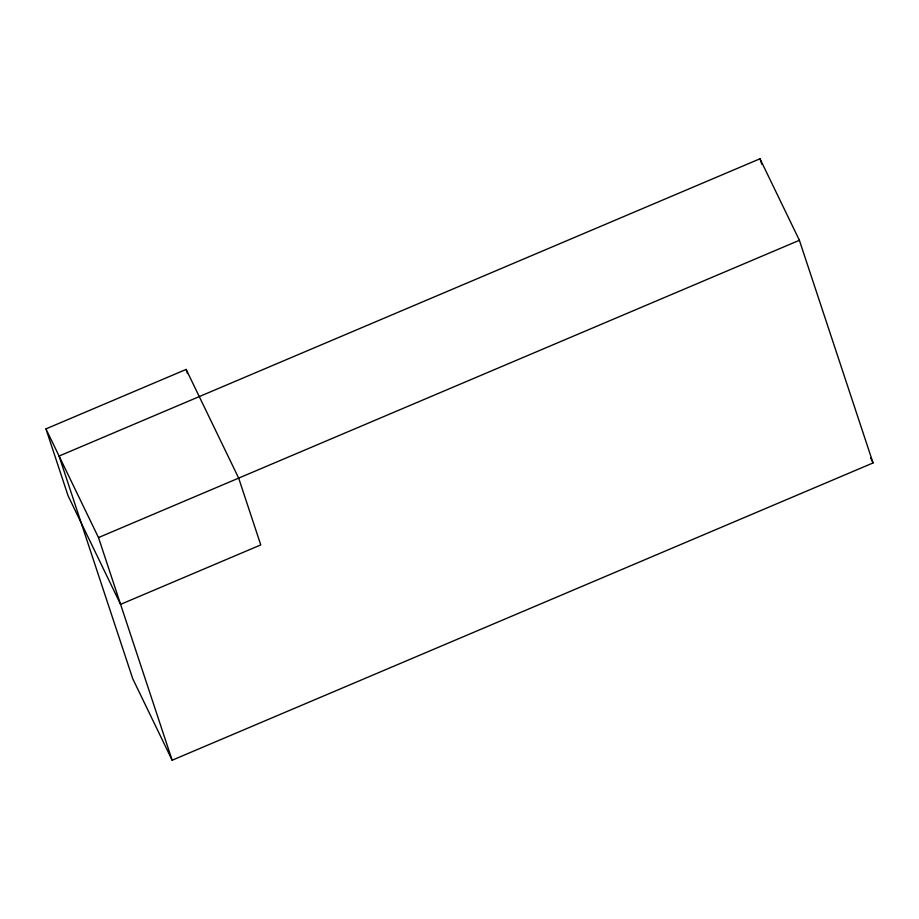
<?xml version="1.0" encoding="UTF-8"?>
<svg xmlns="http://www.w3.org/2000/svg" width="919" height="919" viewBox="0 0 919 919"><rect width="100%" height="100%" fill="white"/><g stroke="black" fill="none" stroke-linecap="round" stroke-linejoin="round"><path stroke-width="1.38" d="M45.95 428.886L186.132 369.427L238.676 478.121L260.766 544.91L120.584 604.369L68.04 495.674L45.95 428.886L98.494 537.569L172.14 760.22L873.05 462.946L799.392 240.296L759.99 158.78L59.08 456.054L132.738 678.704L172.14 760.22M98.494 537.569L799.392 240.296M870.592 457.846L873.05 462.946M759.99 158.78L761.782 164.214M186.132 369.427L187.487 373.516"/></g></svg>
